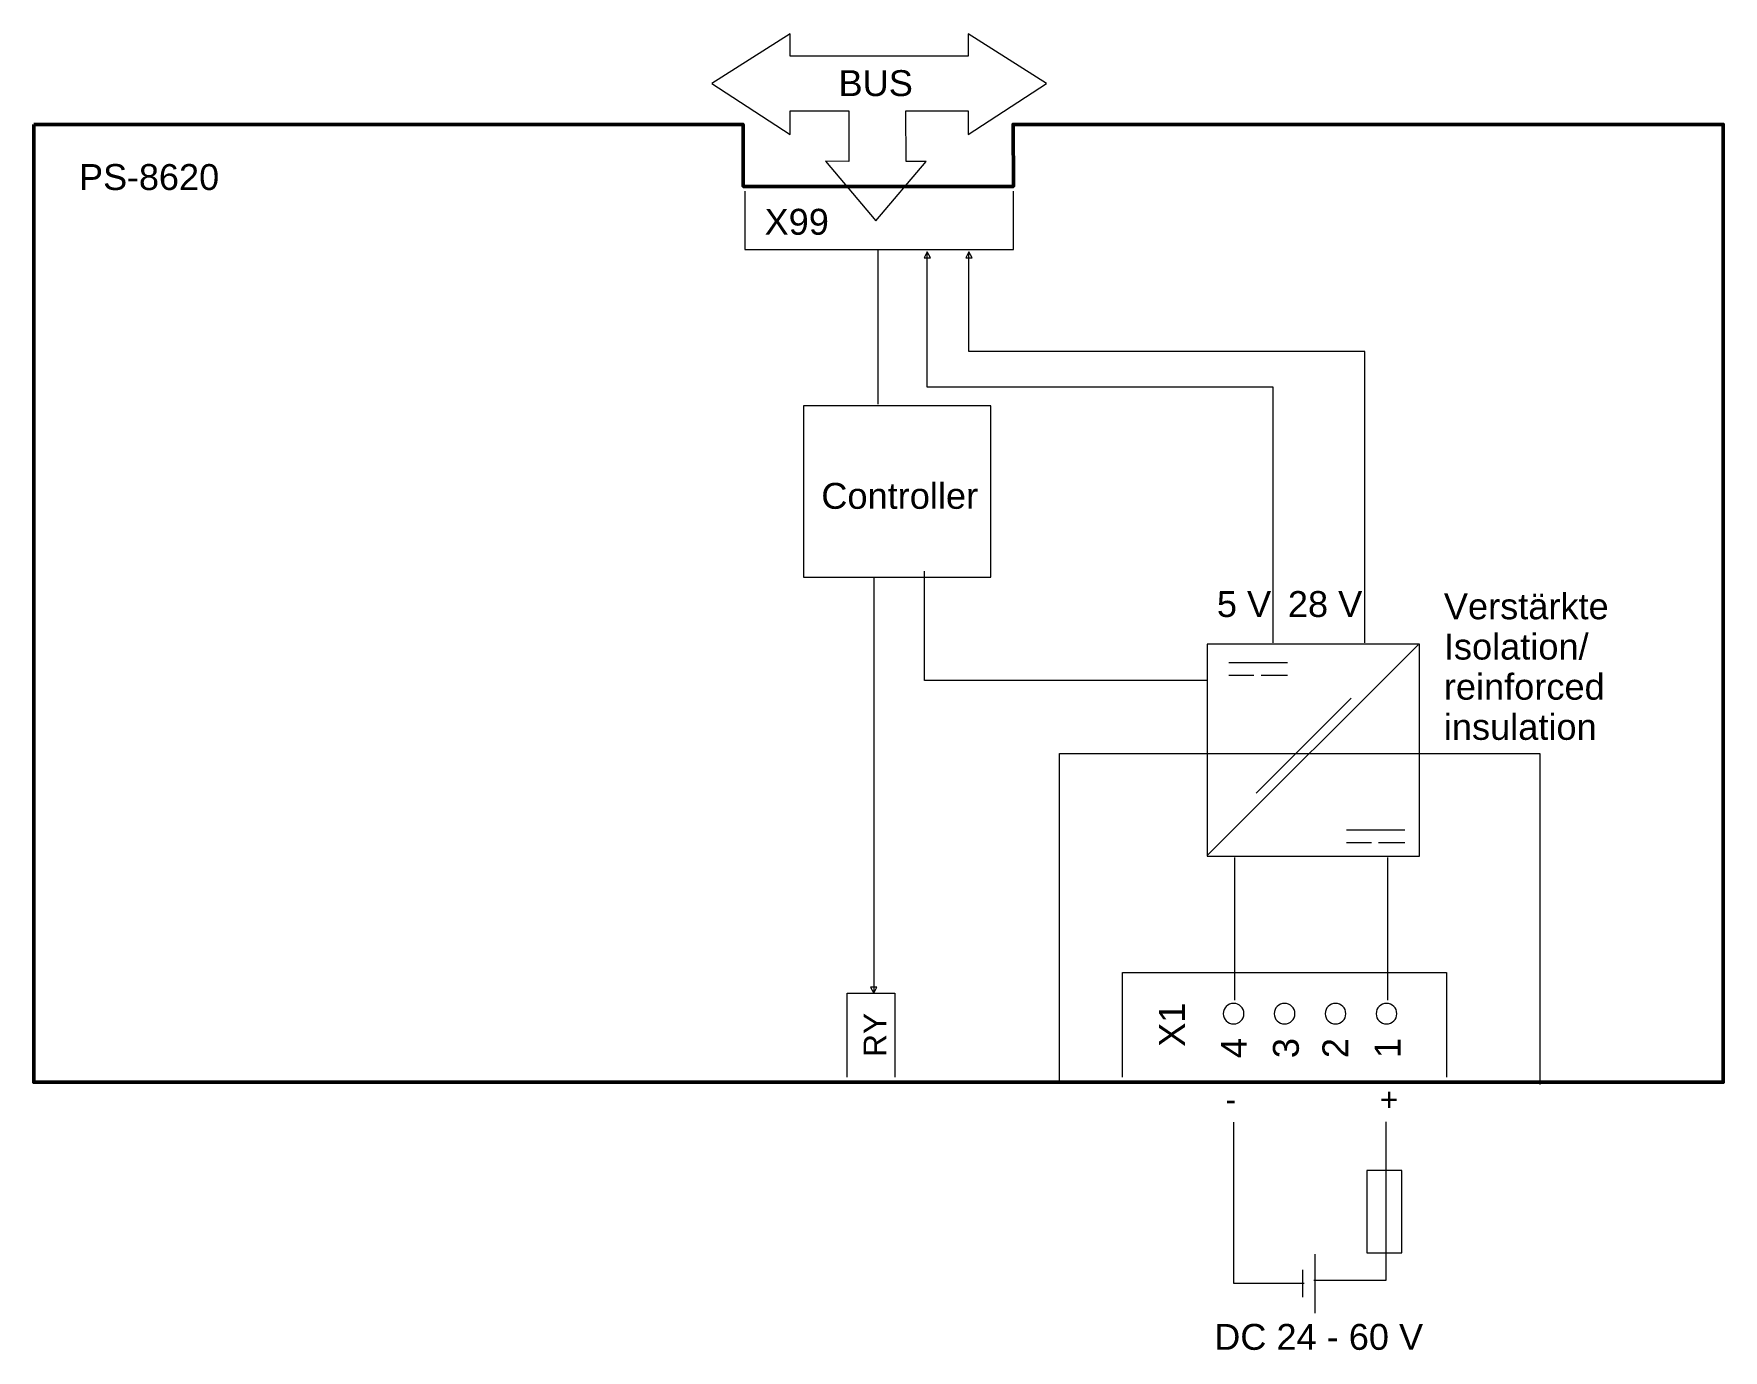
# Model space of a CAD drawing. Header units: millimetres. Extents: x 2500 to 2633, y 1496 to 1599.
import ezdxf
from ezdxf.lldxf.tags import DXFTag

# ---------------------------------------------------------------- set-up
doc = ezdxf.new("R2010")
doc.units = ezdxf.units.MM
doc.layers.add('PS-8620', color=7, linetype='Continuous')
doc.styles.add('0', font='arial.ttf', dxfattribs={"height": 1})
tags = doc.linetypes.add('New Line228', pattern=[4, 2.3, -0.8, 0.1, -0.8]).pattern_tags.tags
tags[10:11] = [DXFTag(74, 4), DXFTag(75, 0), DXFTag(340, '0'), DXFTag(46, 1.0), DXFTag(50, 0.0), DXFTag(44, 0.0), DXFTag(45, 0.0)]
tags[8:9] = [DXFTag(74, 4), DXFTag(75, 0), DXFTag(340, '0'), DXFTag(46, 1.0), DXFTag(50, 0.0), DXFTag(44, 0.0), DXFTag(45, 0.0)]
tags[6:7] = [DXFTag(74, 4), DXFTag(75, 0), DXFTag(340, '0'), DXFTag(46, 1.0), DXFTag(50, 0.0), DXFTag(44, 0.0), DXFTag(45, 0.0)]
tags[4:5] = [DXFTag(74, 4), DXFTag(75, 0), DXFTag(340, '0'), DXFTag(46, 1.0), DXFTag(50, 0.0), DXFTag(44, 0.0), DXFTag(45, 0.0)]
tags = doc.linetypes.add('New Line229', pattern=[1.3, 1, -0.3]).pattern_tags.tags
tags[6:7] = [DXFTag(74, 4), DXFTag(75, 0), DXFTag(340, '0'), DXFTag(46, 1.0), DXFTag(50, 0.0), DXFTag(44, 0.0), DXFTag(45, 0.0)]
tags[4:5] = [DXFTag(74, 4), DXFTag(75, 0), DXFTag(340, '0'), DXFTag(46, 1.0), DXFTag(50, 0.0), DXFTag(44, 0.0), DXFTag(45, 0.0)]
tags = doc.linetypes.add('New Line230', pattern=[3.2, 2.4, -0.8]).pattern_tags.tags
tags[6:7] = [DXFTag(74, 4), DXFTag(75, 0), DXFTag(340, '0'), DXFTag(46, 1.0), DXFTag(50, 0.0), DXFTag(44, 0.0), DXFTag(45, 0.0)]
tags[4:5] = [DXFTag(74, 4), DXFTag(75, 0), DXFTag(340, '0'), DXFTag(46, 1.0), DXFTag(50, 0.0), DXFTag(44, 0.0), DXFTag(45, 0.0)]
tags = doc.linetypes.add('New Line231', pattern=[3.2, 2.4, -0.8]).pattern_tags.tags
tags[6:7] = [DXFTag(74, 4), DXFTag(75, 0), DXFTag(340, '0'), DXFTag(46, 1.0), DXFTag(50, 0.0), DXFTag(44, 0.0), DXFTag(45, 0.0)]
tags[4:5] = [DXFTag(74, 4), DXFTag(75, 0), DXFTag(340, '0'), DXFTag(46, 1.0), DXFTag(50, 0.0), DXFTag(44, 0.0), DXFTag(45, 0.0)]
tags = doc.linetypes.add('New Line232', pattern=[3.2, 2.4, -0.8]).pattern_tags.tags
tags[6:7] = [DXFTag(74, 4), DXFTag(75, 0), DXFTag(340, '0'), DXFTag(46, 1.0), DXFTag(50, 0.0), DXFTag(44, 0.0), DXFTag(45, 0.0)]
tags[4:5] = [DXFTag(74, 4), DXFTag(75, 0), DXFTag(340, '0'), DXFTag(46, 1.0), DXFTag(50, 0.0), DXFTag(44, 0.0), DXFTag(45, 0.0)]

msp = doc.modelspace()

# ---------------------------------------------------------------- linework, layer by layer
at = {"layer": 'PS-8620', "color": 7, "lineweight": 9}
for points in [[(2560.5, 1556.7), (2575.19, 1556.7), (2575.19, 1570.14), (2560.5, 1570.14), (2560.5, 1556.7)], [(2592.18, 1534.8), (2608.84, 1534.8), (2608.84, 1551.46), (2592.18, 1551.46), (2592.18, 1534.8)]]:
    msp.add_lwpolyline(points, close=True, dxfattribs=at)
at = {"layer": 'PS-8620', "color": 250, "lineweight": 9}
msp.add_lwpolyline([(2604.7, 1503.68), (2607.46, 1503.68), (2607.46, 1510.15), (2604.7, 1510.15), (2604.7, 1503.68)], close=True, dxfattribs=at)
at = {"layer": 'PS-8620', "color": 7, "lineweight": 9}
for points, knots in [([(2568.53, 1593.3), (2568.53, 1593.3), (2568.55, 1589.33), (2568.55, 1589.33), (2568.55, 1589.33), (2568.55, 1589.33), (2570.12, 1589.32), (2570.12, 1589.32), (2570.12, 1589.32), (2570.12, 1589.32), (2566.17, 1584.68), (2566.17, 1584.68), (2566.17, 1584.68), (2566.17, 1584.68), (2562.23, 1589.34), (2562.23, 1589.34), (2562.23, 1589.34), (2562.23, 1589.34), (2564.06, 1589.33), (2564.06, 1589.33), (2564.06, 1589.33), (2564.06, 1589.33), (2564.06, 1593.3), (2564.06, 1593.3), (2564.06, 1593.3), (2564.06, 1593.3), (2559.52, 1593.3), (2559.52, 1593.3), (2559.52, 1593.3), (2559.52, 1593.3), (2559.45, 1593.3), (2559.45, 1593.3), (2559.45, 1593.3), (2559.45, 1593.3), (2559.45, 1591.45), (2559.45, 1591.45), (2559.45, 1591.45), (2559.45, 1591.45), (2553.32, 1595.45), (2553.32, 1595.45), (2553.32, 1595.45), (2553.32, 1595.45), (2559.45, 1599.35), (2559.45, 1599.35), (2559.45, 1599.35), (2559.45, 1599.35), (2559.45, 1597.6), (2559.45, 1597.6), (2559.45, 1597.6), (2559.45, 1597.6), (2573.42, 1597.6), (2573.42, 1597.6), (2573.42, 1597.6), (2573.42, 1597.6), (2573.43, 1599.35), (2573.43, 1599.35), (2573.43, 1599.35), (2573.43, 1599.35), (2579.56, 1595.45), (2579.56, 1595.45), (2579.56, 1595.45), (2579.56, 1595.45), (2573.43, 1591.45), (2573.43, 1591.45), (2573.43, 1591.45), (2573.43, 1591.45), (2573.43, 1593.3), (2573.43, 1593.3), (2573.43, 1593.3), (2573.43, 1593.3), (2568.53, 1593.3), (2568.53, 1593.3)], [0, 0, 0, 0, 0.052632, 0.052632, 0.052632, 0.052632, 0.105263, 0.105263, 0.105263, 0.105263, 0.157895, 0.157895, 0.157895, 0.157895, 0.210526, 0.210526, 0.210526, 0.210526, 0.263158, 0.263158, 0.263158, 0.263158, 0.315789, 0.315789, 0.315789, 0.315789, 0.368421, 0.368421, 0.368421, 0.368421, 0.421053, 0.421053, 0.421053, 0.421053, 0.473684, 0.473684, 0.473684, 0.473684, 0.526316, 0.526316, 0.526316, 0.526316, 0.578947, 0.578947, 0.578947, 0.578947, 0.631579, 0.631579, 0.631579, 0.631579, 0.684211, 0.684211, 0.684211, 0.684211, 0.736842, 0.736842, 0.736842, 0.736842, 0.789474, 0.789474, 0.789474, 0.789474, 0.842105, 0.842105, 0.842105, 0.842105, 0.894737, 0.894737, 0.894737, 0.894737, 1, 1, 1, 1]), ([(2594.25, 1523.26), (2594.7, 1523.26), (2595.06, 1522.9), (2595.06, 1522.45), (2595.06, 1522.45), (2595.06, 1522), (2594.7, 1521.64), (2594.25, 1521.64), (2594.25, 1521.64), (2593.8, 1521.64), (2593.44, 1522), (2593.44, 1522.45), (2593.44, 1522.45), (2593.44, 1522.9), (2593.8, 1523.26), (2594.25, 1523.26)], [0, 0, 0, 0, 0.2, 0.2, 0.2, 0.2, 0.4, 0.4, 0.4, 0.4, 0.6, 0.6, 0.6, 0.6, 1, 1, 1, 1]), ([(2598.25, 1523.26), (2598.7, 1523.26), (2599.06, 1522.9), (2599.06, 1522.45), (2599.06, 1522.45), (2599.06, 1522), (2598.7, 1521.64), (2598.25, 1521.64), (2598.25, 1521.64), (2597.8, 1521.64), (2597.44, 1522), (2597.44, 1522.45), (2597.44, 1522.45), (2597.44, 1522.9), (2597.8, 1523.26), (2598.25, 1523.26)], [0, 0, 0, 0, 0.2, 0.2, 0.2, 0.2, 0.4, 0.4, 0.4, 0.4, 0.6, 0.6, 0.6, 0.6, 1, 1, 1, 1]), ([(2602.25, 1523.26), (2602.7, 1523.26), (2603.06, 1522.9), (2603.06, 1522.45), (2603.06, 1522.45), (2603.06, 1522), (2602.7, 1521.64), (2602.25, 1521.64), (2602.25, 1521.64), (2601.8, 1521.64), (2601.44, 1522), (2601.44, 1522.45), (2601.44, 1522.45), (2601.44, 1522.9), (2601.8, 1523.26), (2602.25, 1523.26)], [0, 0, 0, 0, 0.2, 0.2, 0.2, 0.2, 0.4, 0.4, 0.4, 0.4, 0.6, 0.6, 0.6, 0.6, 1, 1, 1, 1]), ([(2606.25, 1523.26), (2606.7, 1523.26), (2607.06, 1522.9), (2607.06, 1522.45), (2607.06, 1522.45), (2607.06, 1522), (2606.7, 1521.64), (2606.25, 1521.64), (2606.25, 1521.64), (2605.8, 1521.64), (2605.44, 1522), (2605.44, 1522.45), (2605.44, 1522.45), (2605.44, 1522.9), (2605.8, 1523.26), (2606.25, 1523.26)], [0, 0, 0, 0, 0.2, 0.2, 0.2, 0.2, 0.4, 0.4, 0.4, 0.4, 0.6, 0.6, 0.6, 0.6, 1, 1, 1, 1])]:
    msp.add_open_spline(points, degree=3, knots=knots, dxfattribs=at)
at = {"layer": 'PS-8620', "linetype": 'New Line229', "lineweight": 50}
msp.add_open_spline([(2500.11, 1592.24), (2500.11, 1592.24), (2555.76, 1592.24), (2555.76, 1592.24), (2555.76, 1592.24), (2555.76, 1592.24), (2555.78, 1587.37), (2555.78, 1587.37), (2555.78, 1587.37), (2555.78, 1587.37), (2576.98, 1587.37), (2576.98, 1587.37), (2576.98, 1587.37), (2576.98, 1587.37), (2576.95, 1592.24), (2576.95, 1592.24), (2576.95, 1592.24), (2576.95, 1592.24), (2632.67, 1592.24), (2632.67, 1592.24), (2632.67, 1592.24), (2632.67, 1592.24), (2632.67, 1517.07), (2632.67, 1517.07), (2632.67, 1517.07), (2632.67, 1517.07), (2500.11, 1517.07), (2500.11, 1517.07), (2500.11, 1517.07), (2500.11, 1517.07), (2500.11, 1592.24), (2500.11, 1592.24)], degree=3, knots=[0, 0, 0, 0, 0.111111, 0.111111, 0.111111, 0.111111, 0.222222, 0.222222, 0.222222, 0.222222, 0.333333, 0.333333, 0.333333, 0.333333, 0.444444, 0.444444, 0.444444, 0.444444, 0.555556, 0.555556, 0.555556, 0.555556, 0.666667, 0.666667, 0.666667, 0.666667, 0.777778, 0.777778, 0.777778, 0.777778, 1, 1, 1, 1], dxfattribs=at)
at = {"layer": 'PS-8620', "color": 250, "linetype": 'New Line232', "lineweight": 9}
msp.add_open_spline([(2555.91, 1587.01), (2555.91, 1587.01), (2555.91, 1582.41), (2555.91, 1582.41), (2555.91, 1582.41), (2555.91, 1582.41), (2576.99, 1582.41), (2576.99, 1582.41), (2576.99, 1582.41), (2576.99, 1582.41), (2576.99, 1587.01), (2576.99, 1587.01)], degree=3, knots=[0, 0, 0, 0, 0.25, 0.25, 0.25, 0.25, 0.5, 0.5, 0.5, 0.5, 1, 1, 1, 1], dxfattribs=at)
at = {"layer": 'PS-8620', "color": 250, "lineweight": 9}
for points in [[(2566.37, 1570.29), (2566.37, 1570.29), (2566.37, 1582.41), (2566.37, 1582.41)], [(2566.01, 1556.69), (2566.01, 1556.69), (2566.01, 1524.06), (2566.01, 1524.06)], [(2608.73, 1551.4), (2608.73, 1551.4), (2592.18, 1534.85), (2592.18, 1534.85)], [(2593.89, 1550.01), (2593.89, 1550.01), (2598.47, 1550.01), (2598.47, 1550.01)], [(2593.89, 1549.01), (2593.89, 1549.01), (2595.84, 1549.01), (2595.84, 1549.01)], [(2596.41, 1549.01), (2596.41, 1549.01), (2598.47, 1549.01), (2598.47, 1549.01)], [(2603.47, 1547.21), (2603.47, 1547.21), (2596.01, 1539.75), (2596.01, 1539.75)], [(2603.1, 1536.89), (2603.1, 1536.89), (2607.69, 1536.89), (2607.69, 1536.89)], [(2603.1, 1535.89), (2603.1, 1535.89), (2605.06, 1535.89), (2605.06, 1535.89)], [(2605.63, 1535.89), (2605.63, 1535.89), (2607.69, 1535.89), (2607.69, 1535.89)], [(2594.31, 1534.71), (2594.31, 1534.71), (2594.31, 1523.51), (2594.31, 1523.51)], [(2606.34, 1534.71), (2606.34, 1534.71), (2606.34, 1523.51), (2606.34, 1523.51)]]:
    msp.add_open_spline(points, degree=3, dxfattribs=at)
for points, knots in [([(2569.96, 1581.77), (2569.96, 1581.77), (2570.22, 1582.23), (2570.22, 1582.23), (2570.22, 1582.23), (2570.22, 1582.23), (2570.47, 1581.77), (2570.47, 1581.77), (2570.47, 1581.77), (2570.47, 1581.77), (2569.96, 1581.77), (2569.96, 1581.77)], [0, 0, 0, 0, 0.25, 0.25, 0.25, 0.25, 0.5, 0.5, 0.5, 0.5, 1, 1, 1, 1]), ([(2597.35, 1551.56), (2597.35, 1551.56), (2597.35, 1571.61), (2597.35, 1571.61), (2597.35, 1571.61), (2597.35, 1571.61), (2570.22, 1571.61), (2570.22, 1571.61), (2570.22, 1571.61), (2570.22, 1571.61), (2570.22, 1582.23), (2570.22, 1582.23)], [0, 0, 0, 0, 0.25, 0.25, 0.25, 0.25, 0.5, 0.5, 0.5, 0.5, 1, 1, 1, 1]), ([(2573.23, 1581.77), (2573.23, 1581.77), (2573.48, 1582.23), (2573.48, 1582.23), (2573.48, 1582.23), (2573.48, 1582.23), (2573.73, 1581.77), (2573.73, 1581.77), (2573.73, 1581.77), (2573.73, 1581.77), (2573.23, 1581.77), (2573.23, 1581.77)], [0, 0, 0, 0, 0.25, 0.25, 0.25, 0.25, 0.5, 0.5, 0.5, 0.5, 1, 1, 1, 1]), ([(2604.56, 1551.56), (2604.56, 1551.56), (2604.56, 1574.41), (2604.56, 1574.41), (2604.56, 1574.41), (2604.56, 1574.41), (2573.48, 1574.41), (2573.48, 1574.41), (2573.48, 1574.41), (2573.48, 1574.41), (2573.48, 1582.23), (2573.48, 1582.23)], [0, 0, 0, 0, 0.25, 0.25, 0.25, 0.25, 0.5, 0.5, 0.5, 0.5, 1, 1, 1, 1]), ([(2592.14, 1548.6), (2592.14, 1548.6), (2570, 1548.6), (2570, 1548.6), (2570, 1548.6), (2570, 1548.6), (2569.99, 1557.17), (2569.99, 1557.17)], [0, 0, 0, 0, 0.333333, 0.333333, 0.333333, 0.333333, 1, 1, 1, 1]), ([(2566.27, 1524.52), (2566.27, 1524.52), (2566.01, 1524.06), (2566.01, 1524.06), (2566.01, 1524.06), (2566.01, 1524.06), (2565.76, 1524.52), (2565.76, 1524.52), (2565.76, 1524.52), (2565.76, 1524.52), (2566.27, 1524.52), (2566.27, 1524.52)], [0, 0, 0, 0, 0.25, 0.25, 0.25, 0.25, 0.5, 0.5, 0.5, 0.5, 1, 1, 1, 1])]:
    msp.add_open_spline(points, degree=3, knots=knots, dxfattribs=at)
at = {"layer": 'PS-8620', "linetype": 'New Line228', "lineweight": 9}
msp.add_open_spline([(2580.58, 1517.16), (2580.58, 1517.16), (2580.58, 1542.88), (2580.58, 1542.88), (2580.58, 1542.88), (2580.58, 1542.88), (2618.29, 1542.88), (2618.29, 1542.88), (2618.29, 1542.88), (2618.29, 1542.88), (2618.29, 1516.9), (2618.29, 1516.9)], degree=3, knots=[0, 0, 0, 0, 0.25, 0.25, 0.25, 0.25, 0.5, 0.5, 0.5, 0.5, 1, 1, 1, 1], dxfattribs=at)
at = {"layer": 'PS-8620', "color": 250, "linetype": 'New Line231', "lineweight": 9}
msp.add_open_spline([(2585.54, 1517.48), (2585.54, 1517.48), (2585.54, 1525.69), (2585.54, 1525.69), (2585.54, 1525.69), (2585.54, 1525.69), (2610.97, 1525.69), (2610.97, 1525.69), (2610.97, 1525.69), (2610.97, 1525.69), (2610.97, 1517.48), (2610.97, 1517.48)], degree=3, knots=[0, 0, 0, 0, 0.25, 0.25, 0.25, 0.25, 0.5, 0.5, 0.5, 0.5, 1, 1, 1, 1], dxfattribs=at)
at = {"layer": 'PS-8620', "color": 250, "linetype": 'New Line230', "lineweight": 9}
msp.add_open_spline([(2563.93, 1517.48), (2563.93, 1517.48), (2563.93, 1524.07), (2563.93, 1524.07), (2563.93, 1524.07), (2563.93, 1524.07), (2567.67, 1524.07), (2567.67, 1524.07), (2567.67, 1524.07), (2567.67, 1524.07), (2567.67, 1517.48), (2567.67, 1517.48)], degree=3, knots=[0, 0, 0, 0, 0.25, 0.25, 0.25, 0.25, 0.5, 0.5, 0.5, 0.5, 1, 1, 1, 1], dxfattribs=at)
at = {"layer": 'PS-8620', "lineweight": 9}
for points in [[(2594.25, 1513.94), (2594.25, 1513.94), (2594.25, 1501.3), (2594.25, 1501.3), (2594.25, 1501.3), (2594.25, 1501.3), (2599.79, 1501.3), (2599.79, 1501.3)], [(2606.2, 1513.97), (2606.2, 1513.97), (2606.2, 1501.5), (2606.2, 1501.5), (2606.2, 1501.5), (2606.2, 1501.5), (2600.56, 1501.5), (2600.56, 1501.5)]]:
    msp.add_open_spline(points, degree=3, knots=[0, 0, 0, 0, 0.333333, 0.333333, 0.333333, 0.333333, 1, 1, 1, 1], dxfattribs=at)
at = {"layer": 'PS-8620', "lineweight": 20}
for points in [[(2600.62, 1503.59), (2600.62, 1503.59), (2600.62, 1498.95), (2600.62, 1498.95)], [(2599.66, 1502.34), (2599.66, 1502.34), (2599.66, 1500.2), (2599.66, 1500.2)]]:
    msp.add_open_spline(points, degree=3, dxfattribs=at)

# ---------------------------------------------------------------- texts
at = {"layer": 'PS-8620', "style": '0'}
for s, p in [('BUS', (2563.25, 1594.46)), ('PS', (2503.65, 1587.09)), ('-8', (2507.41, 1587.09)), ('620', (2509.92, 1587.09))]:
    msp.add_text(s, height=2.032, dxfattribs=at).set_placement(p)
for s, height, width, p in [('X', 2.03, 1, (2557.45, 1583.58)), ('99', 2.032, 1, (2559.34, 1583.58)), ('-', 1.78, 1, (2593.63, 1514.83)), ('+', 1.78, 1, (2605.73, 1514.83)), ('DC 24 - 60 V', 2.032, 0.999139, (2592.73, 1496.07))]:
    msp.add_text(s, height=height, dxfattribs=dict(at, width=width)).set_placement(p)
at = {"layer": 'PS-8620', "color": 250, "style": '0'}
for s, p in [('Controller', (2561.9, 1562.07)), ('5 V', (2592.94, 1553.58)), ('28 V', (2598.51, 1553.58)), ('Verstärkte', (2610.75, 1553.4)), ('Isolation/', (2610.75, 1550.24)), ('reinforced', (2610.75, 1547.09)), ('insulation', (2610.75, 1543.94))]:
    msp.add_text(s, height=2.032, dxfattribs=at).set_placement(p)
at = {"layer": 'PS-8620', "style": '0'}
for s, height, p in [('X1', 2.032, (2590.43, 1519.85)), ('RY', 1.778, (2567, 1519.06)), ('4', 2.03, (2595.28, 1518.96)), ('3', 2.03, (2599.37, 1518.96)), ('2', 2.03, (2603.25, 1518.96)), ('1', 2.03, (2607.35, 1518.96))]:
    msp.add_text(s, height=height, rotation=90, dxfattribs=at).set_placement(p)

doc.saveas('drawing.dxf')
